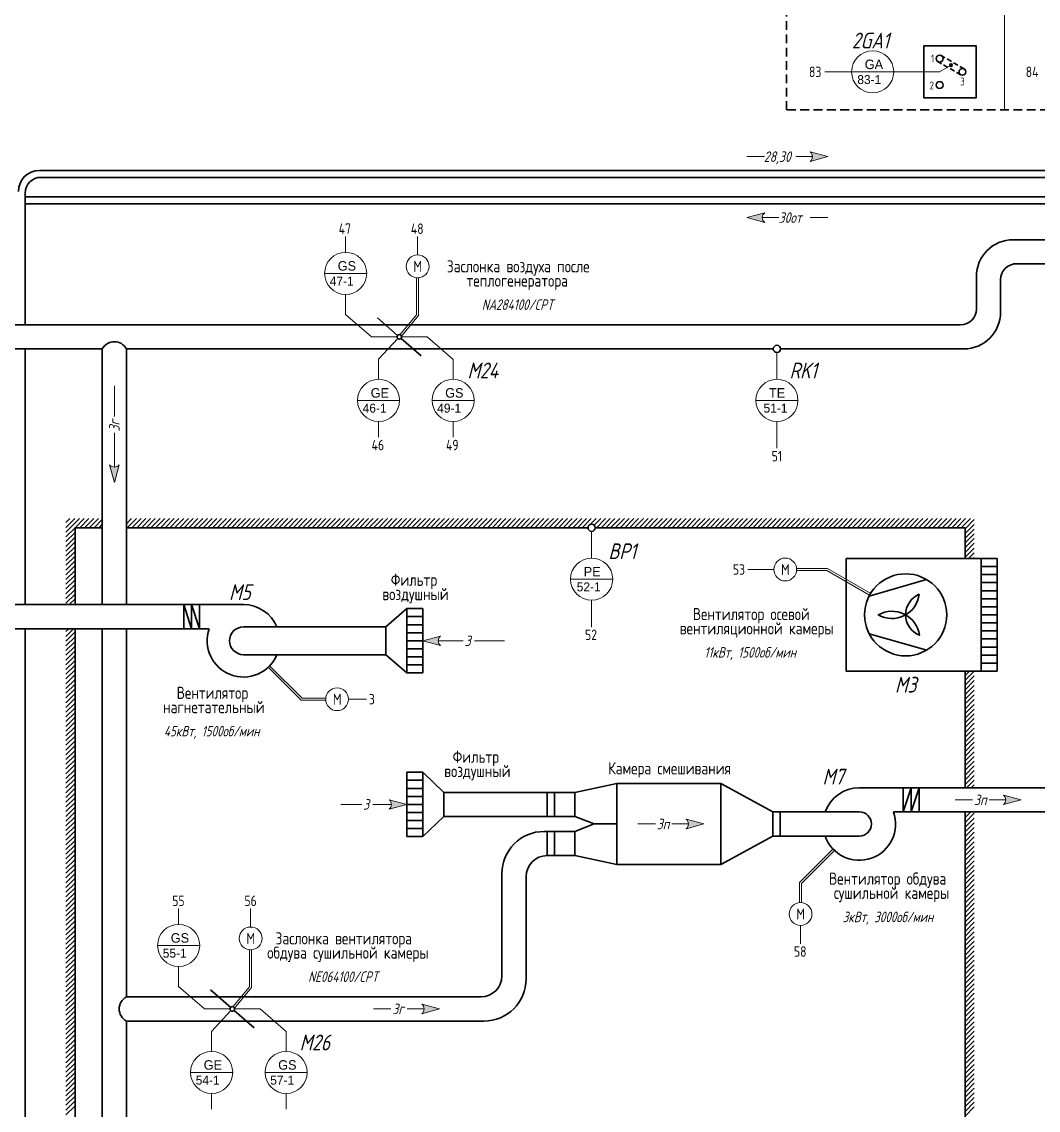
# Model space of a CAD drawing. Header units: millimetres. Extents: x 294 to 6216, y -3442 to 2720.
# Drawn here: x 504.5 to 697.6, y 1829.9 to 2036.7 of the extents above; entities that cross this region are included whole.
import ezdxf

# ---------------------------------------------------------------- set-up
doc = ezdxf.new("R2010")
doc.units = ezdxf.units.MM
doc.header["$LTSCALE"] = 15
doc.linetypes.add('DASHED2', pattern=[0.375, 0.25, -0.125])
doc.linetypes.add('HIDDEN2', pattern=[0.1875, 0.125, -0.0625])
doc.layers.add('0.35 TEXT', color=7, linetype='Continuous', lineweight=35)
doc.styles.add('0', font='gost.shx', dxfattribs={"width": 0.75, "oblique": 15})
doc.styles.add('34', font='gost.shx', dxfattribs={"width": 0.75, "oblique": 15, "height": 3.5})

msp = doc.modelspace()

# ---------------------------------------------------------------- hatches: boundary and pattern name
at = {"lineweight": 35}
h = msp.add_hatch(color=256, dxfattribs=at)
edge = h.paths.add_edge_path()
edge.add_arc((681.009, 2028.451), 0.241, 0, 360)
at = {"lineweight": 13}
h = msp.add_hatch(color=256, dxfattribs=at)
h.dxf.hatch_style = 1
h.paths.add_polyline_path([(657.597, 2011.08), (654.227, 2011.983, -0.4958839), (654.227, 2010.177)])
h = msp.add_hatch(color=256, dxfattribs=at)
h.dxf.hatch_style = 1
h.paths.add_polyline_path([(642.251, 1999.503), (645.621, 1998.6, -0.4958839), (645.621, 2000.406)])
h = msp.add_hatch(color=256, dxfattribs=at)
h.dxf.hatch_style = 1
h.paths.add_polyline_path([(522.116, 1949.166), (521.213, 1952.535, 0.4958839), (523.019, 1952.535)])
h = msp.add_hatch(color=256, dxfattribs=at)
h.dxf.hatch_style = 1
h.paths.add_polyline_path([(580.706, 1919.095), (584.076, 1918.192, -0.4958839), (584.076, 1919.998)])
h = msp.add_hatch(color=256, dxfattribs=at)
h.dxf.hatch_style = 1
h.paths.add_polyline_path([(577.648, 1888.006), (574.278, 1887.103, 0.4958839), (574.278, 1888.909)])
h = msp.add_hatch(color=256, dxfattribs=at)
h.dxf.hatch_style = 1
h.paths.add_polyline_path([(694.324, 1888.879), (690.954, 1887.976, 0.4958839), (690.954, 1889.782)])
h = msp.add_hatch(color=256, dxfattribs=at)
h.dxf.hatch_style = 1
h.paths.add_polyline_path([(634.069, 1884.291), (630.699, 1883.388, 0.4958839), (630.699, 1885.194)])
h = msp.add_hatch(color=256, dxfattribs=at)
h.dxf.hatch_style = 1
h.paths.add_polyline_path([(583.845, 1849.152), (580.476, 1848.25, 0.4958839), (580.476, 1850.055)])

# ---------------------------------------------------------------- linework, layer by layer
for p, q in [((691.153, 2044.568), (691.153, 2019.967)), ((657.024, 2027.196), (662.13, 2027.196)), ((670.13, 2027.196), (662.13, 2027.196)), ((678.835, 2027.196), (670.13, 2027.196)), ((681.009, 2028.451), (678.835, 2027.196)), ((642.251, 2011.08), (645.582, 2011.08)), ((651.519, 2011.08), (654.675, 2011.08)), ((657.597, 2011.08), (654.227, 2011.983)), ((657.597, 2011.08), (654.227, 2010.177)), ((642.251, 1999.503), (645.621, 2000.406)), ((642.251, 1999.503), (645.621, 1998.6)), ((648.329, 1999.503), (645.173, 1999.503)), ((657.597, 1999.503), (654.266, 1999.503)), ((566.034, 1995.889), (566.034, 1992.901)), ((579.7, 1992.401), (579.7, 1995.889)), ((570.034, 1988.901), (562.034, 1988.901)), ((579.503, 1988.071), (579.503, 1981.028)), ((579.897, 1988.071), (579.897, 1980.892)), ((566.034, 1981.119), (566.034, 1984.901)), ((570.939, 1976.837), (566.034, 1981.119)), ((579.503, 1981.028), (576.334, 1977.256)), ((579.897, 1980.892), (576.635, 1977.004)), ((575.808, 1976.837), (570.939, 1976.837)), ((575.93, 1976.537), (572.291, 1972.576)), ((576.668, 1976.837), (581.538, 1976.837)), ((581.538, 1976.837), (586.442, 1972.555)), ((647.946, 1973.853), (647.946, 1968.773)), ((572.291, 1972.576), (572.291, 1968.773)), ((586.442, 1972.555), (586.442, 1968.773)), ((522.116, 1967.55), (522.116, 1961.706)), ((576.291, 1964.773), (568.291, 1964.773)), ((590.442, 1964.773), (582.442, 1964.773)), ((651.946, 1964.773), (643.946, 1964.773)), ((572.291, 1957.785), (572.291, 1960.773)), ((586.442, 1957.785), (586.442, 1960.773)), ((647.946, 1955.667), (647.946, 1960.773)), ((522.116, 1958.609), (522.116, 1952.088)), ((522.116, 1949.166), (521.213, 1952.535)), ((522.116, 1949.166), (523.019, 1952.535)), ((612.754, 1939.888), (612.754, 1934.807)), ((647.355, 1932.644, -0.02), (642.423, 1932.644, -0.02)), ((657.554, 1932.842, -0.02), (651.684, 1932.842, -0.02)), ((657.448, 1932.447, -0.02), (651.684, 1932.447, -0.02)), ((665.551, 1927.769, -0.02), (657.448, 1932.447, -0.02)), ((665.749, 1928.11, -0.02), (657.554, 1932.842, -0.02)), ((616.754, 1930.807), (608.754, 1930.807)), ((612.754, 1921.701), (612.754, 1926.807)), ((580.706, 1919.095), (584.076, 1919.998)), ((580.706, 1919.095), (584.076, 1918.192)), ((588.378, 1919.095), (583.628, 1919.095)), ((596.216, 1919.095), (590.519, 1919.095)), ((551.325, 1914.067), (557.594, 1907.799)), ((551.606, 1914.345), (557.757, 1908.194)), ((557.594, 1907.799), (562.251, 1907.799)), ((557.757, 1908.194), (562.251, 1908.194)), ((566.581, 1907.996), (570.017, 1907.996)), ((577.648, 1888.006), (574.278, 1888.909)), ((681.784, 1888.879), (685.115, 1888.879)), ((688.247, 1888.879), (691.402, 1888.879)), ((694.324, 1888.879), (690.954, 1889.782)), ((694.324, 1888.879), (690.954, 1887.976)), ((565.108, 1888.006), (569.082, 1888.006)), ((571.223, 1888.006), (574.726, 1888.006)), ((577.648, 1888.006), (574.278, 1887.103)), ((621.529, 1884.291), (624.86, 1884.291)), ((627.991, 1884.291), (631.147, 1884.291)), ((634.069, 1884.291), (630.699, 1885.194)), ((634.069, 1884.291), (630.699, 1883.388)), ((658.612, 1879.541), (652.229, 1873.159)), ((658.893, 1879.264), (652.624, 1872.995)), ((652.229, 1873.159), (652.229, 1869.343)), ((652.624, 1872.995), (652.624, 1869.343)), ((534.323, 1868.205), (534.323, 1865.217)), ((547.989, 1864.717), (547.989, 1868.205)), ((652.427, 1865.013), (652.427, 1861.525)), ((538.323, 1861.217), (530.323, 1861.217)), ((547.792, 1860.387), (547.792, 1853.343)), ((548.187, 1860.387), (548.187, 1853.208)), ((534.323, 1853.435), (534.323, 1857.217)), ((539.228, 1849.153), (534.323, 1853.435)), ((547.792, 1853.343), (544.623, 1849.572)), ((548.187, 1853.208), (544.924, 1849.319)), ((544.097, 1849.153), (539.228, 1849.153)), ((544.219, 1848.853), (540.58, 1844.891)), ((544.958, 1849.153), (549.827, 1849.153)), ((549.827, 1849.153), (554.731, 1844.87)), ((571.306, 1849.152), (574.637, 1849.152)), ((577.733, 1849.152), (580.923, 1849.152)), ((583.845, 1849.152), (580.476, 1850.055)), ((583.845, 1849.152), (580.476, 1848.25)), ((540.58, 1844.891), (540.58, 1841.088)), ((554.731, 1844.87), (554.731, 1841.088)), ((544.58, 1837.088), (536.58, 1837.088)), ((558.731, 1837.088), (550.731, 1837.088)), ((540.58, 1830.1), (540.58, 1833.088)), ((554.731, 1830.1), (554.731, 1833.088))]:
    msp.add_line(p, q, dxfattribs=at)
at = {"linetype": 'HIDDEN2', "lineweight": 35, "ltscale": 0.5}
for p, q in [((682.857, 2026.631), (678.509, 2029.141)), ((683.509, 2027.76), (679.161, 2030.27))]:
    msp.add_line(p, q, dxfattribs=at)
at = {"lineweight": 35}
for p, q in [((734.925, 2008.454), (507.875, 2008.454)), ((734.925, 2007.15), (508.179, 2007.15)), ((505.179, 2004.15), (505.179, 1979.131)), ((734.925, 2003.433), (505.179, 2003.433)), ((734.925, 2002.129), (505.179, 2002.129)), ((723.016, 1995.305), (692.828, 1995.305)), ((723.016, 1990.718), (692.828, 1990.718)), ((685.828, 1988.305), (685.828, 1982.131)), ((690.416, 1987.718), (690.416, 1981.543)), ((682.828, 1979.131), (424.358, 1979.131)), ((572.1, 1980.45), (575.914, 1977.12)), ((576.562, 1976.554), (580.354, 1973.243)), ((519.822, 1974.543), (424.946, 1974.543)), ((505.179, 1974.543), (505.179, 1925.976, 0.02)), ((519.822, 1925.976, 0.02), (519.822, 1974.543)), ((647.256, 1974.543), (524.41, 1974.543)), ((524.41, 1925.976, 0.02), (524.41, 1974.543)), ((683.416, 1974.543), (648.637, 1974.543)), ((686.727, 1934.732, -0.02), (689.785, 1934.732, -0.02)), ((686.727, 1913.323, -0.02), (686.727, 1934.732, -0.02)), ((689.785, 1913.323, -0.02), (689.785, 1934.732, -0.02)), ((686.727, 1933.203, -0.02), (689.785, 1933.203, -0.02)), ((686.727, 1931.674, -0.02), (689.785, 1931.674, -0.02)), ((686.727, 1930.144, -0.02), (689.785, 1930.144, -0.02)), ((686.727, 1928.615, -0.02), (689.785, 1928.615, -0.02)), ((546.627, 1925.976), (360.961, 1925.976)), ((536.779, 1921.389), (535.288, 1925.976)), ((535.288, 1925.976), (535.288, 1921.389)), ((538.27, 1921.389), (536.779, 1925.976)), ((536.779, 1925.976), (536.779, 1921.389)), ((538.27, 1925.976), (538.27, 1923.683)), ((686.727, 1927.086, -0.02), (689.785, 1927.086, -0.02)), ((686.727, 1925.557, -0.02), (689.785, 1925.557, -0.02)), ((538.27, 1921.389), (538.27, 1923.683)), ((577.648, 1925.212), (573.673, 1921.734)), ((577.648, 1912.978), (577.648, 1925.212)), ((577.648, 1925.212), (580.706, 1925.212)), ((577.648, 1923.683), (580.706, 1923.683)), ((580.706, 1925.212), (580.706, 1912.978)), ((686.727, 1924.028, -0.02), (689.785, 1924.028, -0.02)), ((528.223, 1921.389), (360.373, 1921.389)), ((505.179, 1921.389), (505.179, 1662.11)), ((519.822, 1796.495), (519.822, 1921.389)), ((524.41, 1851.446), (524.41, 1921.389)), ((540.139, 1921.389), (528.223, 1921.389)), ((546.627, 1921.734), (573.673, 1921.734)), ((573.673, 1921.734), (573.673, 1916.456)), ((577.648, 1922.153), (580.706, 1922.153)), ((686.727, 1922.498, -0.02), (689.785, 1922.498, -0.02)), ((577.648, 1920.624), (580.706, 1920.624)), ((686.727, 1920.969, -0.02), (689.785, 1920.969, -0.02)), ((686.727, 1919.44, -0.02), (689.785, 1919.44, -0.02)), ((577.648, 1919.095), (580.706, 1919.095)), ((577.648, 1917.566), (580.706, 1917.566)), ((689.785, 1917.911, -0.02), (686.727, 1917.911, -0.02)), ((546.627, 1916.456), (573.673, 1916.456)), ((573.673, 1916.456), (577.648, 1912.978)), ((577.648, 1916.037), (580.706, 1916.037)), ((689.785, 1916.382, -0.02), (686.727, 1916.382, -0.02)), ((577.648, 1914.507), (580.706, 1914.507)), ((580.706, 1912.978), (577.648, 1912.978)), ((689.785, 1914.852, -0.02), (686.727, 1914.852, -0.02)), ((689.785, 1913.323, -0.02), (686.727, 1913.323, -0.02)), ((577.648, 1881.889), (577.648, 1894.123)), ((577.648, 1894.123), (580.706, 1894.123)), ((580.706, 1892.593), (577.648, 1892.593)), ((584.681, 1890.3), (580.706, 1894.123)), ((580.706, 1894.123), (580.706, 1881.889)), ((580.706, 1891.064), (577.648, 1891.064)), ((584.681, 1885.712), (584.681, 1890.3)), ((604.307, 1890.3), (584.681, 1890.3)), ((609.587, 1890.3), (604.307, 1890.3)), ((604.307, 1890.3), (604.307, 1885.712)), ((605.716, 1890.3), (605.716, 1885.712)), ((609.587, 1890.3), (617.522, 1892.013)), ((609.587, 1885.712), (609.587, 1890.3)), ((637.271, 1892.013), (617.522, 1892.013)), ((617.522, 1892.013), (617.522, 1876.57)), ((637.271, 1884.291), (637.271, 1892.013)), ((637.271, 1892.013), (647.148, 1886.585)), ((663.591, 1891.173), (713.069, 1891.173)), ((671.948, 1891.173), (671.948, 1886.585)), ((671.948, 1886.585), (673.439, 1891.173)), ((673.439, 1891.173), (673.439, 1886.585)), ((673.439, 1886.585), (674.93, 1891.173)), ((674.93, 1891.173), (674.93, 1886.585)), ((580.706, 1889.535), (577.648, 1889.535)), ((580.706, 1888.006), (577.648, 1888.006)), ((580.706, 1886.476), (577.648, 1886.476)), ((647.148, 1886.585), (663.591, 1886.585)), ((647.148, 1886.585), (647.148, 1884.291)), ((648.558, 1881.997), (648.558, 1886.585)), ((670.079, 1886.585), (709.781, 1886.585)), ((580.706, 1884.947), (577.648, 1884.947)), ((580.706, 1881.889), (584.681, 1885.712)), ((604.307, 1885.712), (584.681, 1885.712)), ((604.307, 1885.712), (609.587, 1885.712)), ((613.251, 1884.291), (609.587, 1885.712)), ((613.251, 1884.291), (609.587, 1882.871)), ((613.251, 1884.291), (617.522, 1884.291)), ((637.271, 1884.291), (637.271, 1876.57)), ((647.148, 1881.997), (647.148, 1884.291)), ((580.706, 1883.418), (577.648, 1883.418)), ((604.307, 1882.871), (603.719, 1882.871)), ((604.307, 1878.283), (604.307, 1882.871)), ((604.307, 1882.871), (609.587, 1882.871)), ((605.716, 1878.283), (605.716, 1882.871)), ((609.587, 1882.871), (609.587, 1878.283)), ((637.271, 1876.57), (647.148, 1881.997)), ((647.148, 1881.997), (663.591, 1881.997)), ((577.648, 1881.889), (580.706, 1881.889)), ((609.587, 1878.283), (604.307, 1878.283)), ((609.587, 1878.283), (617.522, 1876.57)), ((617.522, 1876.57), (637.271, 1876.57)), ((595.719, 1874.871), (595.719, 1855.446)), ((600.307, 1874.283), (600.307, 1854.859)), ((591.719, 1851.446), (524.41, 1851.446)), ((540.389, 1852.765), (544.203, 1849.435)), ((544.851, 1848.87), (548.644, 1845.559)), ((524.41, 1797.082), (524.41, 1846.859)), ((592.307, 1846.859), (524.41, 1846.859))]:
    msp.add_line(p, q, dxfattribs=at)
for p, q in [((512.918, 1941.541), (513.685, 1942.308)), ((512.918, 1940.641), (514.585, 1942.308)), ((512.918, 1939.741), (515.485, 1942.308)), ((514.654, 1940.578), (516.385, 1942.308)), ((515.554, 1940.578), (517.285, 1942.308)), ((516.454, 1940.578), (518.185, 1942.308)), ((517.354, 1940.578), (519.085, 1942.308)), ((518.254, 1940.578), (519.822, 1942.146)), ((524.41, 1942.233), (524.485, 1942.308)), ((524.41, 1941.333), (525.385, 1942.308)), ((524.554, 1940.578), (526.285, 1942.308)), ((525.454, 1940.578), (527.185, 1942.308)), ((526.354, 1940.578), (528.085, 1942.308)), ((527.254, 1940.578), (528.985, 1942.308)), ((528.154, 1940.578), (529.885, 1942.308)), ((529.054, 1940.578), (530.785, 1942.308)), ((529.954, 1940.578), (531.685, 1942.308)), ((530.854, 1940.578), (532.585, 1942.308)), ((531.754, 1940.578), (533.485, 1942.308)), ((532.654, 1940.578), (534.385, 1942.308)), ((533.554, 1940.578), (535.285, 1942.308)), ((534.454, 1940.578), (536.185, 1942.308)), ((535.354, 1940.578), (537.085, 1942.308)), ((536.254, 1940.578), (537.985, 1942.308)), ((537.154, 1940.578), (538.885, 1942.308)), ((538.054, 1940.578), (539.785, 1942.308)), ((538.954, 1940.578), (540.685, 1942.308)), ((539.854, 1940.578), (541.585, 1942.308)), ((540.754, 1940.578), (542.485, 1942.308)), ((541.654, 1940.578), (543.385, 1942.308)), ((542.554, 1940.578), (544.285, 1942.308)), ((543.454, 1940.578), (545.185, 1942.308)), ((544.354, 1940.578), (546.085, 1942.308)), ((545.254, 1940.578), (546.985, 1942.308)), ((546.154, 1940.578), (547.885, 1942.308)), ((547.054, 1940.578), (548.785, 1942.308)), ((547.954, 1940.578), (549.685, 1942.308)), ((548.854, 1940.578), (550.585, 1942.308)), ((549.754, 1940.578), (551.485, 1942.308)), ((550.654, 1940.578), (552.385, 1942.308)), ((551.554, 1940.578), (553.285, 1942.308)), ((552.454, 1940.578), (554.185, 1942.308)), ((553.354, 1940.578), (555.085, 1942.308)), ((554.254, 1940.578), (555.985, 1942.308)), ((555.154, 1940.578), (556.885, 1942.308)), ((556.054, 1940.578), (557.785, 1942.308)), ((556.954, 1940.578), (558.685, 1942.308)), ((557.854, 1940.578), (559.585, 1942.308)), ((558.754, 1940.578), (560.485, 1942.308)), ((559.654, 1940.578), (561.385, 1942.308)), ((560.554, 1940.578), (562.285, 1942.308)), ((561.454, 1940.578), (563.185, 1942.308)), ((562.354, 1940.578), (564.085, 1942.308)), ((563.254, 1940.578), (564.985, 1942.308)), ((564.154, 1940.578), (565.885, 1942.308)), ((565.054, 1940.578), (566.785, 1942.308)), ((565.954, 1940.578), (567.685, 1942.308)), ((566.854, 1940.578), (568.585, 1942.308)), ((567.754, 1940.578), (569.485, 1942.308)), ((568.654, 1940.578), (570.385, 1942.308)), ((569.554, 1940.578), (571.285, 1942.308)), ((570.454, 1940.578), (572.185, 1942.308)), ((571.354, 1940.578), (573.085, 1942.308)), ((572.254, 1940.578), (573.985, 1942.308)), ((573.154, 1940.578), (574.885, 1942.308)), ((574.054, 1940.578), (575.785, 1942.308)), ((574.954, 1940.578), (576.685, 1942.308)), ((575.854, 1940.578), (577.585, 1942.308)), ((576.754, 1940.578), (578.485, 1942.308)), ((577.654, 1940.578), (579.385, 1942.308)), ((578.554, 1940.578), (580.285, 1942.308)), ((579.454, 1940.578), (581.185, 1942.308)), ((580.354, 1940.578), (582.085, 1942.308)), ((581.254, 1940.578), (582.985, 1942.308)), ((582.154, 1940.578), (583.885, 1942.308)), ((583.054, 1940.578), (584.785, 1942.308)), ((583.954, 1940.578), (585.685, 1942.308)), ((584.854, 1940.578), (586.585, 1942.308)), ((585.754, 1940.578), (587.485, 1942.308)), ((586.654, 1940.578), (588.385, 1942.308)), ((587.554, 1940.578), (589.285, 1942.308)), ((588.454, 1940.578), (590.185, 1942.308)), ((589.354, 1940.578), (591.085, 1942.308)), ((590.254, 1940.578), (591.985, 1942.308)), ((591.154, 1940.578), (592.885, 1942.308)), ((592.054, 1940.578), (593.785, 1942.308)), ((592.954, 1940.578), (594.685, 1942.308)), ((593.854, 1940.578), (595.585, 1942.308)), ((594.754, 1940.578), (596.485, 1942.308)), ((595.654, 1940.578), (597.385, 1942.308)), ((596.554, 1940.578), (598.285, 1942.308)), ((597.454, 1940.578), (599.185, 1942.308)), ((598.354, 1940.578), (600.085, 1942.308)), ((599.254, 1940.578), (600.985, 1942.308)), ((600.154, 1940.578), (601.885, 1942.308)), ((601.054, 1940.578), (602.785, 1942.308)), ((601.954, 1940.578), (603.685, 1942.308)), ((602.854, 1940.578), (604.585, 1942.308)), ((603.754, 1940.578), (605.485, 1942.308)), ((604.654, 1940.578), (606.385, 1942.308)), ((605.554, 1940.578), (607.285, 1942.308)), ((606.454, 1940.578), (608.185, 1942.308)), ((607.354, 1940.578), (609.085, 1942.308)), ((608.254, 1940.578), (609.985, 1942.308)), ((609.154, 1940.578), (610.885, 1942.308)), ((610.054, 1940.578), (611.785, 1942.308)), ((610.954, 1940.578), (612.685, 1942.308)), ((612.493, 1941.217), (613.585, 1942.308)), ((613.242, 1941.066), (614.485, 1942.308)), ((613.654, 1940.578), (615.385, 1942.308)), ((614.554, 1940.578), (616.285, 1942.308)), ((615.454, 1940.578), (617.185, 1942.308)), ((616.354, 1940.578), (618.085, 1942.308)), ((617.254, 1940.578), (618.985, 1942.308)), ((618.154, 1940.578), (619.885, 1942.308)), ((619.054, 1940.578), (620.785, 1942.308)), ((619.954, 1940.578), (621.685, 1942.308)), ((620.854, 1940.578), (622.585, 1942.308)), ((621.754, 1940.578), (623.485, 1942.308)), ((622.654, 1940.578), (624.385, 1942.308)), ((623.554, 1940.578), (625.285, 1942.308)), ((624.454, 1940.578), (626.185, 1942.308)), ((625.354, 1940.578), (627.085, 1942.308)), ((626.254, 1940.578), (627.985, 1942.308)), ((627.154, 1940.578), (628.885, 1942.308)), ((628.054, 1940.578), (629.785, 1942.308)), ((628.954, 1940.578), (630.685, 1942.308)), ((629.854, 1940.578), (631.585, 1942.308)), ((630.754, 1940.578), (632.485, 1942.308)), ((631.654, 1940.578), (633.385, 1942.308)), ((632.554, 1940.578), (634.285, 1942.308)), ((633.454, 1940.578), (635.185, 1942.308)), ((634.354, 1940.578), (636.085, 1942.308)), ((635.254, 1940.578), (636.985, 1942.308)), ((636.154, 1940.578), (637.885, 1942.308)), ((637.054, 1940.578), (638.785, 1942.308)), ((637.954, 1940.578), (639.685, 1942.308)), ((638.854, 1940.578), (640.585, 1942.308)), ((639.754, 1940.578), (641.485, 1942.308)), ((640.654, 1940.578), (642.385, 1942.308)), ((641.554, 1940.578), (643.285, 1942.308)), ((642.454, 1940.578), (644.185, 1942.308)), ((643.354, 1940.578), (645.085, 1942.308)), ((644.254, 1940.578), (645.985, 1942.308)), ((645.154, 1940.578), (646.885, 1942.308)), ((646.054, 1940.578), (647.785, 1942.308)), ((646.954, 1940.578), (648.685, 1942.308)), ((647.854, 1940.578), (649.585, 1942.308)), ((648.754, 1940.578), (650.485, 1942.308)), ((649.654, 1940.578), (651.385, 1942.308)), ((650.554, 1940.578), (652.285, 1942.308)), ((651.454, 1940.578), (653.185, 1942.308)), ((652.354, 1940.578), (654.085, 1942.308)), ((653.254, 1940.578), (654.985, 1942.308)), ((654.154, 1940.578), (655.885, 1942.308)), ((655.054, 1940.578), (656.785, 1942.308)), ((655.954, 1940.578), (657.685, 1942.308)), ((656.854, 1940.578), (658.585, 1942.308)), ((657.754, 1940.578), (659.485, 1942.308)), ((658.654, 1940.578), (660.385, 1942.308)), ((659.554, 1940.578), (661.285, 1942.308)), ((660.454, 1940.578), (662.185, 1942.308)), ((661.354, 1940.578), (663.085, 1942.308)), ((662.254, 1940.578), (663.985, 1942.308)), ((663.154, 1940.578), (664.885, 1942.308)), ((664.054, 1940.578), (665.785, 1942.308)), ((664.954, 1940.578), (666.685, 1942.308)), ((665.854, 1940.578), (667.585, 1942.308)), ((666.754, 1940.578), (668.485, 1942.308)), ((667.654, 1940.578), (669.385, 1942.308)), ((668.554, 1940.578), (670.285, 1942.308)), ((669.454, 1940.578), (671.185, 1942.308)), ((670.354, 1940.578), (672.085, 1942.308)), ((671.254, 1940.578), (672.985, 1942.308)), ((672.154, 1940.578), (673.885, 1942.308)), ((673.054, 1940.578), (674.785, 1942.308)), ((673.954, 1940.578), (675.685, 1942.308)), ((674.854, 1940.578), (676.585, 1942.308)), ((675.754, 1940.578), (677.485, 1942.308)), ((676.654, 1940.578), (678.385, 1942.308)), ((677.554, 1940.578), (679.285, 1942.308)), ((678.454, 1940.578), (680.185, 1942.308)), ((679.354, 1940.578), (681.085, 1942.308)), ((680.254, 1940.578), (681.985, 1942.308)), ((681.154, 1940.578), (682.885, 1942.308)), ((682.054, 1940.578), (683.785, 1942.308)), ((682.954, 1940.578), (684.685, 1942.308)), ((683.668, 1940.392), (685.399, 1942.122)), ((512.918, 1938.841), (514.648, 1940.572)), ((519.154, 1940.578), (519.822, 1941.246)), ((683.668, 1939.492), (685.399, 1941.222)), ((683.668, 1938.592), (685.399, 1940.322)), ((512.918, 1937.941), (514.648, 1939.672)), ((512.918, 1937.041), (514.648, 1938.772)), ((512.918, 1936.141), (514.648, 1937.872)), ((683.668, 1937.692), (685.399, 1939.422)), ((683.668, 1936.792), (685.399, 1938.522)), ((512.918, 1935.241), (514.648, 1936.972)), ((512.918, 1934.341), (514.648, 1936.072)), ((683.668, 1935.892), (685.399, 1937.622)), ((683.668, 1934.992), (685.399, 1936.722)), ((684.309, 1934.732), (685.399, 1935.822)), ((512.918, 1933.441), (514.648, 1935.172)), ((512.918, 1932.541), (514.648, 1934.272)), ((685.209, 1934.732), (685.399, 1934.922)), ((512.918, 1931.641), (514.648, 1933.372)), ((512.918, 1930.741), (514.648, 1932.472)), ((512.918, 1929.841), (514.648, 1931.572)), ((512.918, 1928.941), (514.648, 1930.672)), ((512.918, 1928.041), (514.648, 1929.772)), ((512.918, 1927.141), (514.648, 1928.872)), ((512.918, 1926.241), (514.648, 1927.972)), ((513.553, 1925.976), (514.648, 1927.072)), ((512.918, 1920.841), (513.465, 1921.389)), ((512.918, 1919.941), (514.365, 1921.389)), ((512.918, 1919.041), (514.648, 1920.772)), ((512.918, 1918.141), (514.648, 1919.872)), ((512.918, 1917.241), (514.648, 1918.972)), ((512.918, 1916.341), (514.648, 1918.072)), ((512.918, 1915.441), (514.648, 1917.172)), ((512.918, 1914.541), (514.648, 1916.272)), ((512.918, 1913.641), (514.648, 1915.372)), ((512.918, 1912.741), (514.648, 1914.472)), ((512.918, 1911.841), (514.648, 1913.572)), ((683.668, 1912.492), (684.5, 1913.323)), ((683.668, 1911.592), (685.399, 1913.322)), ((512.918, 1910.941), (514.648, 1912.672)), ((512.918, 1910.041), (514.648, 1911.772)), ((512.918, 1909.141), (514.648, 1910.872)), ((683.668, 1910.692), (685.399, 1912.422)), ((683.668, 1909.792), (685.399, 1911.522)), ((512.918, 1908.241), (514.648, 1909.972)), ((512.918, 1907.341), (514.648, 1909.072)), ((683.668, 1908.892), (685.399, 1910.622)), ((683.668, 1907.992), (685.399, 1909.722)), ((683.668, 1907.092), (685.399, 1908.822)), ((512.918, 1906.441), (514.648, 1908.172)), ((512.918, 1905.541), (514.648, 1907.272)), ((683.668, 1906.192), (685.399, 1907.922)), ((683.668, 1905.292), (685.399, 1907.022)), ((512.918, 1904.641), (514.648, 1906.372)), ((512.918, 1903.741), (514.648, 1905.472)), ((683.668, 1904.392), (685.399, 1906.122)), ((683.668, 1903.492), (685.399, 1905.222)), ((512.918, 1902.841), (514.648, 1904.572)), ((512.918, 1901.941), (514.648, 1903.672)), ((512.918, 1901.041), (514.648, 1902.772)), ((683.668, 1902.592), (685.399, 1904.322)), ((683.668, 1901.692), (685.399, 1903.422)), ((512.918, 1900.141), (514.648, 1901.872)), ((512.918, 1899.241), (514.648, 1900.972)), ((683.668, 1900.792), (685.399, 1902.522)), ((683.668, 1899.892), (685.399, 1901.622)), ((683.668, 1898.992), (685.399, 1900.722)), ((512.918, 1898.341), (514.648, 1900.072)), ((512.918, 1897.441), (514.648, 1899.172)), ((683.668, 1898.092), (685.399, 1899.822)), ((683.668, 1897.192), (685.399, 1898.922)), ((512.918, 1896.541), (514.648, 1898.272)), ((512.918, 1895.641), (514.648, 1897.372)), ((512.918, 1894.741), (514.648, 1896.472)), ((683.668, 1896.292), (685.399, 1898.022)), ((683.668, 1895.392), (685.399, 1897.122)), ((512.918, 1893.841), (514.648, 1895.572)), ((512.918, 1892.941), (514.648, 1894.672)), ((683.668, 1894.492), (685.399, 1896.222)), ((683.668, 1893.592), (685.399, 1895.322)), ((683.668, 1892.692), (685.399, 1894.422)), ((512.918, 1892.041), (514.648, 1893.772)), ((512.918, 1891.141), (514.648, 1892.872)), ((683.668, 1891.792), (685.399, 1893.522)), ((683.949, 1891.173), (685.399, 1892.622)), ((512.918, 1890.241), (514.648, 1891.972)), ((512.918, 1889.341), (514.648, 1891.072)), ((512.918, 1888.441), (514.648, 1890.172)), ((684.849, 1891.173), (685.399, 1891.722)), ((512.918, 1887.541), (514.648, 1889.272)), ((512.918, 1886.641), (514.648, 1888.372)), ((512.918, 1885.741), (514.648, 1887.472)), ((512.918, 1884.841), (514.648, 1886.572)), ((683.668, 1886.392), (683.862, 1886.585)), ((683.668, 1885.492), (684.762, 1886.585)), ((683.668, 1884.592), (685.399, 1886.322)), ((512.918, 1883.941), (514.648, 1885.672)), ((512.918, 1883.041), (514.648, 1884.772)), ((683.668, 1883.692), (685.399, 1885.422)), ((683.668, 1882.792), (685.399, 1884.522)), ((512.918, 1882.141), (514.648, 1883.872)), ((512.918, 1881.241), (514.648, 1882.972)), ((512.918, 1880.341), (514.648, 1882.072)), ((683.668, 1881.892), (685.399, 1883.622)), ((683.668, 1880.992), (685.399, 1882.722)), ((512.918, 1879.441), (514.648, 1881.172)), ((512.918, 1878.541), (514.648, 1880.272)), ((683.668, 1880.092), (685.399, 1881.822)), ((683.668, 1879.192), (685.399, 1880.922)), ((683.668, 1878.292), (685.399, 1880.022)), ((512.918, 1877.641), (514.648, 1879.372)), ((512.918, 1876.741), (514.648, 1878.472)), ((683.668, 1877.392), (685.399, 1879.122)), ((683.668, 1876.492), (685.399, 1878.222)), ((512.918, 1875.841), (514.648, 1877.572)), ((512.918, 1874.941), (514.648, 1876.672)), ((512.918, 1874.041), (514.648, 1875.772)), ((683.668, 1875.592), (685.399, 1877.322)), ((683.668, 1874.692), (685.399, 1876.422)), ((512.918, 1873.141), (514.648, 1874.872)), ((512.918, 1872.241), (514.648, 1873.972)), ((683.668, 1873.792), (685.399, 1875.522)), ((683.668, 1872.892), (685.399, 1874.622)), ((683.668, 1871.992), (685.399, 1873.722)), ((512.918, 1871.341), (514.648, 1873.072)), ((512.918, 1870.441), (514.648, 1872.172)), ((683.668, 1871.092), (685.399, 1872.822)), ((683.668, 1870.192), (685.399, 1871.922)), ((512.918, 1869.541), (514.648, 1871.272)), ((512.918, 1868.641), (514.648, 1870.372)), ((683.668, 1869.292), (685.399, 1871.022)), ((683.668, 1868.392), (685.399, 1870.122)), ((512.918, 1867.741), (514.648, 1869.472)), ((512.918, 1866.841), (514.648, 1868.572)), ((512.918, 1865.941), (514.648, 1867.672)), ((683.668, 1867.492), (685.399, 1869.222)), ((683.668, 1866.592), (685.399, 1868.322)), ((683.668, 1865.692), (685.399, 1867.422)), ((512.918, 1865.041), (514.648, 1866.772)), ((512.918, 1864.141), (514.648, 1865.872)), ((683.668, 1864.792), (685.399, 1866.522)), ((683.668, 1863.892), (685.399, 1865.622)), ((512.918, 1863.241), (514.648, 1864.972)), ((512.918, 1862.341), (514.648, 1864.072)), ((683.668, 1862.992), (685.399, 1864.722)), ((683.668, 1862.092), (685.399, 1863.822)), ((512.918, 1861.441), (514.648, 1863.172)), ((512.918, 1860.541), (514.648, 1862.272)), ((512.918, 1859.641), (514.648, 1861.372)), ((683.668, 1861.192), (685.399, 1862.922)), ((683.668, 1860.292), (685.399, 1862.022)), ((512.918, 1858.741), (514.648, 1860.472)), ((512.918, 1857.841), (514.648, 1859.572)), ((683.668, 1859.392), (685.399, 1861.122)), ((683.668, 1858.492), (685.399, 1860.222)), ((683.668, 1857.592), (685.399, 1859.322)), ((512.918, 1856.941), (514.648, 1858.672)), ((512.918, 1856.041), (514.648, 1857.772)), ((683.668, 1856.692), (685.399, 1858.422)), ((683.668, 1855.792), (685.399, 1857.522)), ((512.918, 1855.141), (514.648, 1856.872)), ((512.918, 1854.241), (514.648, 1855.972)), ((512.918, 1853.341), (514.648, 1855.072)), ((683.668, 1854.892), (685.399, 1856.622)), ((683.668, 1853.992), (685.399, 1855.722)), ((512.918, 1852.441), (514.648, 1854.172)), ((512.918, 1851.541), (514.648, 1853.272)), ((683.668, 1853.092), (685.399, 1854.822)), ((683.668, 1852.192), (685.399, 1853.922)), ((683.668, 1851.292), (685.399, 1853.022)), ((512.918, 1850.641), (514.648, 1852.372)), ((512.918, 1849.741), (514.648, 1851.472)), ((683.668, 1850.392), (685.399, 1852.122)), ((683.668, 1849.492), (685.399, 1851.222)), ((512.918, 1848.841), (514.648, 1850.572)), ((512.918, 1847.941), (514.648, 1849.672)), ((683.668, 1848.592), (685.399, 1850.322)), ((683.668, 1847.692), (685.399, 1849.422)), ((512.918, 1847.041), (514.648, 1848.772)), ((512.918, 1846.141), (514.648, 1847.872)), ((512.918, 1845.241), (514.648, 1846.972)), ((683.668, 1846.792), (685.399, 1848.522)), ((683.668, 1845.892), (685.399, 1847.622)), ((512.918, 1844.341), (514.648, 1846.072)), ((512.918, 1843.441), (514.648, 1845.172)), ((683.668, 1844.992), (685.399, 1846.722)), ((683.668, 1844.092), (685.399, 1845.822)), ((683.668, 1843.192), (685.399, 1844.922)), ((512.918, 1842.541), (514.648, 1844.272)), ((512.918, 1841.641), (514.648, 1843.372)), ((683.668, 1842.292), (685.399, 1844.022)), ((683.668, 1841.392), (685.399, 1843.122)), ((512.918, 1840.741), (514.648, 1842.472)), ((512.918, 1839.841), (514.648, 1841.572)), ((512.918, 1838.941), (514.648, 1840.672)), ((683.668, 1840.492), (685.399, 1842.222)), ((683.668, 1839.592), (685.399, 1841.322)), ((512.918, 1838.041), (514.648, 1839.772)), ((512.918, 1837.141), (514.648, 1838.872)), ((683.668, 1838.692), (685.399, 1840.422)), ((683.668, 1837.792), (685.399, 1839.522)), ((683.668, 1836.892), (685.399, 1838.622)), ((512.918, 1836.241), (514.648, 1837.972)), ((512.918, 1835.341), (514.648, 1837.072)), ((683.668, 1835.992), (685.399, 1837.722)), ((683.668, 1835.092), (685.399, 1836.822)), ((512.918, 1834.441), (514.648, 1836.172)), ((512.918, 1833.541), (514.648, 1835.272)), ((512.918, 1832.641), (514.648, 1834.372)), ((683.668, 1834.192), (685.399, 1835.922)), ((683.668, 1833.292), (685.399, 1835.022)), ((512.918, 1831.741), (514.648, 1833.472)), ((512.918, 1830.841), (514.648, 1832.572)), ((683.668, 1832.392), (685.399, 1834.122)), ((683.668, 1831.492), (685.399, 1833.222)), ((683.668, 1830.592), (685.399, 1832.322)), ((512.918, 1829.941), (514.648, 1831.672)), ((512.918, 1829.041), (514.648, 1830.772)), ((683.668, 1829.692), (685.399, 1831.422)), ((683.668, 1828.792), (685.399, 1830.522))]:
    msp.add_line(p, q)
at = {"linetype": 'DASHED2', "lineweight": 35, "ltscale": 0.45}
msp.add_lwpolyline([(649.791, 2044.568), (732.515, 2044.568), (732.515, 2019.967), (649.791, 2019.967)], close=True, dxfattribs=at)
at = {"lineweight": 35}
for points in [[(675.865, 2024.033), (675.865, 2032.148), (685.769, 2032.148), (685.769, 2026.544)], [(685.769, 2026.544), (685.769, 2022.244), (675.865, 2022.244), (675.865, 2024.033)]]:
    msp.add_lwpolyline(points, dxfattribs=at)
for points, elevation in [([(514.648, 1925.976), (514.648, 1940.578), (519.822, 1940.578)], -0.02), ([(524.41, 1940.578), (612.064, 1940.578)], -0.02), ([(613.444, 1940.578), (683.668, 1940.578), (683.668, 1934.732)], -0.02), ([(676.343, 1930.752), (665.456, 1927.59)], -0.041), ([(683.668, 1610.914), (683.668, 1591.132), (514.648, 1591.132), (514.648, 1921.389)], -0.02), ([(676.402, 1917.338), (665.488, 1920.404)], -0.041), ([(683.668, 1913.323), (683.668, 1891.173)], -0.02), ([(683.668, 1886.585), (683.668, 1801.385)], -0.02)]:
    msp.add_lwpolyline(points, dxfattribs=dict(at, elevation=elevation))
at = {"lineweight": 35, "elevation": -0.02}
msp.add_lwpolyline([(686.727, 1913.323), (661.119, 1913.323), (661.119, 1934.732), (686.727, 1934.732)], close=True, dxfattribs=at)
at = {"lineweight": 35, "elevation": -0.041}
msp.add_lwpolyline([(674.976, 1927.938, 0.6666667), (675.01, 1920.14, 0.5351838), (667.195, 1924.005, 0.5351838), (674.976, 1927.938, -16.0622577)], format="xyb", dxfattribs=at)
at = {"lineweight": 13}
for centre, radius in [((666.13, 2027.196), 4), ((566.034, 1988.901), 4), ((579.7, 1990.232), 2.169), ((572.291, 1964.773), 4), ((586.442, 1964.773), 4), ((647.946, 1964.773), 4), ((612.754, 1930.807), 4), ((649.524, 1932.644, -0.02), 2.169), ((564.412, 1907.996), 2.169), ((652.427, 1867.182), 2.169), ((534.323, 1861.217), 4), ((547.989, 1862.547), 2.169), ((540.58, 1837.088), 4), ((554.731, 1837.088), 4)]:
    msp.add_circle(centre, radius, dxfattribs=at)
at = {"lineweight": 35}
for centre, radius in [((678.835, 2029.706), 0.652), ((681.009, 2028.451), 0.241), ((683.183, 2027.196), 0.652), ((678.835, 2024.685), 0.652), ((576.238, 1976.837), 0.43), ((647.946, 1974.543), 0.69), ((612.754, 1940.578), 0.69), ((672.394, 1924.028, -0.041), 7.799), ((544.527, 1849.153), 0.43)]:
    msp.add_circle(centre, radius, dxfattribs=at)
at = {"lineweight": 13}
for centre, start, end in [((653.541, 2011.08), 307.24786, 52.75214), ((646.307, 1999.503), 127.24786, 232.75214), ((522.116, 1953.222), 217.24786, 322.75214), ((584.762, 1919.095), 127.24786, 232.75214), ((573.592, 1888.006), 307.24786, 52.75214), ((690.268, 1888.879), 307.24786, 52.75214), ((630.013, 1884.291), 307.24786, 52.75214), ((579.789, 1849.152), 307.24786, 52.75214)]:
    msp.add_arc(centre, 1.134, start, end, dxfattribs=at)
at = {"lineweight": 35}
for centre, radius, start, end in [((507.875, 2004.454), 4, 90, 180), ((508.179, 2004.15), 3, 90, 180), ((692.828, 1988.305), 7, 90, 180), ((693.416, 1987.718), 3, 90, 180), ((682.828, 1982.131), 3, 270, 0), ((683.416, 1981.543), 7, 270, 0), ((522.116, 1973.327), 2.596, 27.93214, 152.06786), ((546.627, 1919.095), 6.881, 22.54879, 90), ((546.627, 1919.095), 6.881, 160.52878, 337.45121), ((546.627, 1919.095), 2.639, 90, 270), ((663.591, 1884.291), 6.881, 90, 160.52878), ((663.591, 1884.291), 6.881, 199.47122, 19.47122), ((663.591, 1884.291), 2.294, 270, 90), ((603.719, 1874.871), 8, 90, 180), ((604.307, 1874.283), 4, 90, 180), ((591.719, 1855.446), 4, 270, 0), ((592.307, 1854.859), 8, 270, 0), ((525.626, 1849.152), 2.596, 117.93214, 242.06786)]:
    msp.add_arc(centre, radius, start, end, dxfattribs=at)

# ---------------------------------------------------------------- texts
at = {"lineweight": 13}
for s, height, p in [('GA', 1.8, (664.63, 2027.719)), ('83-1', 1.7, (663.206, 2024.872)), ('GS', 1.8, (564.534, 1989.425)), ('47-1', 1.7, (563.012, 1986.577)), ('GE', 1.8, (570.791, 1965.296)), ('GS', 1.8, (584.942, 1965.296)), ('TE', 1.8, (646.446, 1965.296)), ('46-1', 1.7, (569.268, 1962.449)), ('49-1', 1.7, (583.42, 1962.449)), ('51-1', 1.7, (645.396, 1962.449)), ('PE', 1.8, (611.254, 1931.331)), ('52-1', 1.7, (609.921, 1928.484)), ('GS', 1.8, (532.823, 1861.74)), ('55-1', 1.7, (531.301, 1858.893)), ('GE', 1.8, (539.08, 1837.612)), ('GS', 1.8, (553.231, 1837.612)), ('54-1', 1.7, (537.558, 1834.765)), ('57-1', 1.7, (551.709, 1834.765))]:
    msp.add_text(s, height=height, dxfattribs=at).set_placement(p)
at = {"lineweight": 13, "style": '34'}
for s, height, p in [('83', 2, (654.035, 2026.196)), ('84', 2, (695.196, 2026.196)), ('47', 2, (564.711, 1996.386)), ('48', 2, (578.414, 1996.386)), ('Заслонка воздуха после', 2.3, (585.252, 1989.094, -0.02)), ('теплогенератора', 2.3, (588.985, 1986.381, -0.02)), ('46', 2, (570.968, 1955.288)), ('49', 2, (585.092, 1955.288)), ('51', 2, (646.946, 1953.169)), ('53', 2, (639.578, 1931.644, -0.02)), ('Фильтр', 2.3, (574.611, 1929.529, -0.02)), ('воздушный', 2.3, (573.001, 1926.815, -0.02)), ('Вентилятор осевой', 2.3, (631.975, 1923.027, -0.02)), ('52', 2, (611.499, 1919.224)), ('вентиляционной камеры', 2.3, (629.495, 1920.314, -0.02)), ('Вентилятор', 2.3, (533.96, 1908.058, -0.02)), ('3', 2, (570.442, 1906.996)), ('нагнетательный', 2.3, (531.357, 1905.344, -0.02)), ('Фильтр', 2.3, (586.363, 1895.904, -0.02)), ('воздушный', 2.3, (584.753, 1893.191, -0.02)), ('Камера смешивания', 2.3, (615.896, 1893.716)), ('Вентилятор обдува', 2.3, (657.838, 1872.763, -0.02)), ('сушильной камеры', 2.3, (658.767, 1870.049, -0.02)), ('55', 2, (533.109, 1868.701)), ('56', 2, (546.81, 1868.701)), ('Заслонка вентилятора', 2.3, (552.716, 1861.41, -0.02)), ('обдува сушильной камеры', 2.3, (551.15, 1858.696, -0.02)), ('58', 2, (651.176, 1859.06))]:
    msp.add_text(s, height=height, dxfattribs=at).set_placement(p)
at = {"lineweight": 13}
for s, height, style, oblique, p in [('28,30', 2, '34', 15, (645.462, 2010.08)), ('30от', 2, '34', 15, (648.266, 1998.503)), ('M', 2.1, '0', 0, (578.9, 1989.182)), ('M', 2.1, '0', 0, (648.724, 1931.594, -0.02)), ('3', 2, '34', 15, (588.646, 1918.095)), ('M', 2.1, '0', 0, (563.612, 1906.946)), ('3', 2, '34', 15, (569.35, 1887.006)), ('3п', 2, '34', 15, (685.383, 1887.879)), ('3п', 2, '34', 15, (625.128, 1883.291)), ('M', 2.1, '0', 0, (651.627, 1866.132)), ('M', 2.1, '0', 0, (547.189, 1861.497)), ('3г', 2, '34', 15, (574.904, 1848.152))]:
    msp.add_text(s, height=height, dxfattribs=dict(at, style=style, oblique=oblique)).set_placement(p)
at = {"lineweight": 13, "style": '34', "oblique": 15, "width": 0.95}
for s, p in [('NA284100/CPT', (591.889, 1981.962, -0.02)), ('11кВт, 1500об/мин', (634.149, 1915.895, -0.02)), ('45кВт, 1500об/мин', (531.519, 1900.925, -0.02)), ('3кВт, 3000об/мин', (660.421, 1865.63, -0.02)), ('NE064100/CPT', (558.928, 1854.277, -0.02))]:
    msp.add_text(s, height=2, dxfattribs=at).set_placement(p)
at = {"lineweight": 13, "style": '34', "oblique": 15}
msp.add_text('3г', height=2, rotation=90, dxfattribs=at).set_placement((523.116, 1958.877))
at = {"layer": '0.35 TEXT', "style": '34', "oblique": 15}
for s, p in [('2GA1', (662.166, 2031.638, -0.02)), ('M24', (589.173, 1968.954, -0.02)), ('RK1', (650.341, 1968.954, -0.02)), ('BP1', (615.942, 1934.609, -0.02)), ('M5', (543.898, 1926.843, -0.02)), ('M3', (670.366, 1909.251, -0.02)), ('M7', (656.609, 1891.788, -0.02)), ('M26', (557.298, 1841.274, -0.02))]:
    msp.add_text(s, height=3, dxfattribs=at).set_placement(p)
at = {"layer": '0.35 TEXT', "style": '34'}
for s, p in [('1', (677.2, 2028.959, -0.02)), ('2', (676.953, 2023.867, -0.02)), ('3', (682.769, 2024.614, -0.02))]:
    msp.add_text(s, height=1.5, dxfattribs=at).set_placement(p)

doc.saveas('drawing.dxf')
